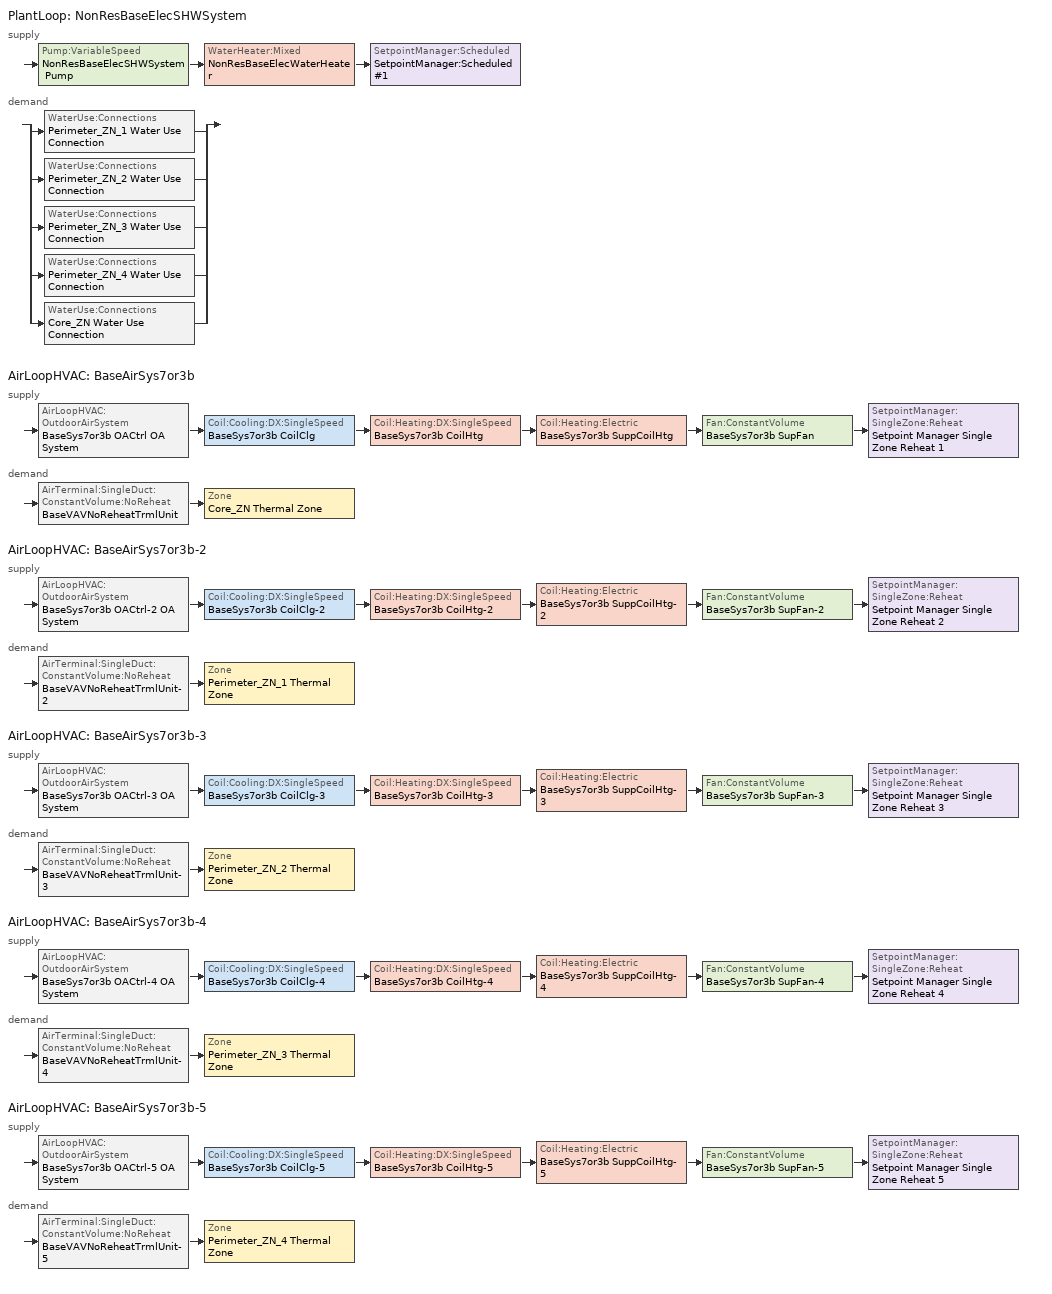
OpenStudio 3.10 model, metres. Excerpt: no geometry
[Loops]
PlantLoop 'NonResBaseElecSHWSystem'
 supply: Pump:VariableSpeed 'NonResBaseElecSHWSystem Pump' > WaterHeater:Mixed 'NonResBaseElecWaterHeater' > SetpointManager:Scheduled 'SetpointManager:Scheduled #1'
 demand: split
  | WaterUse:Connections 'Perimeter_ZN_1 Water Use Connection'
  | WaterUse:Connections 'Perimeter_ZN_2 Water Use Connection'
  | WaterUse:Connections 'Perimeter_ZN_3 Water Use Connection'
  | WaterUse:Connections 'Perimeter_ZN_4 Water Use Connection'
  | WaterUse:Connections 'Core_ZN Water Use Connection'
AirLoopHVAC 'BaseAirSys7or3b'
 supply: AirLoopHVAC:OutdoorAirSystem 'BaseSys7or3b OACtrl OA System' > Coil:Cooling:DX:SingleSpeed 'BaseSys7or3b CoilClg' > Coil:Heating:DX:SingleSpeed 'BaseSys7or3b CoilHtg' > Coil:Heating:Electric 'BaseSys7or3b SuppCoilHtg' > Fan:ConstantVolume 'BaseSys7or3b SupFan' > SetpointManager:SingleZone:Reheat 'Setpoint Manager Single Zone Reheat 1'
 demand: AirTerminal:SingleDuct:ConstantVolume:NoReheat 'BaseVAVNoReheatTrmlUnit' > Zone 'Core_ZN Thermal Zone'
AirLoopHVAC 'BaseAirSys7or3b-2'
 supply: AirLoopHVAC:OutdoorAirSystem 'BaseSys7or3b OACtrl-2 OA System' > Coil:Cooling:DX:SingleSpeed 'BaseSys7or3b CoilClg-2' > Coil:Heating:DX:SingleSpeed 'BaseSys7or3b CoilHtg-2' > Coil:Heating:Electric 'BaseSys7or3b SuppCoilHtg-2' > Fan:ConstantVolume 'BaseSys7or3b SupFan-2' > SetpointManager:SingleZone:Reheat 'Setpoint Manager Single Zone Reheat 2'
 demand: AirTerminal:SingleDuct:ConstantVolume:NoReheat 'BaseVAVNoReheatTrmlUnit-2' > Zone 'Perimeter_ZN_1 Thermal Zone'
AirLoopHVAC 'BaseAirSys7or3b-3'
 supply: AirLoopHVAC:OutdoorAirSystem 'BaseSys7or3b OACtrl-3 OA System' > Coil:Cooling:DX:SingleSpeed 'BaseSys7or3b CoilClg-3' > Coil:Heating:DX:SingleSpeed 'BaseSys7or3b CoilHtg-3' > Coil:Heating:Electric 'BaseSys7or3b SuppCoilHtg-3' > Fan:ConstantVolume 'BaseSys7or3b SupFan-3' > SetpointManager:SingleZone:Reheat 'Setpoint Manager Single Zone Reheat 3'
 demand: AirTerminal:SingleDuct:ConstantVolume:NoReheat 'BaseVAVNoReheatTrmlUnit-3' > Zone 'Perimeter_ZN_2 Thermal Zone'
AirLoopHVAC 'BaseAirSys7or3b-4'
 supply: AirLoopHVAC:OutdoorAirSystem 'BaseSys7or3b OACtrl-4 OA System' > Coil:Cooling:DX:SingleSpeed 'BaseSys7or3b CoilClg-4' > Coil:Heating:DX:SingleSpeed 'BaseSys7or3b CoilHtg-4' > Coil:Heating:Electric 'BaseSys7or3b SuppCoilHtg-4' > Fan:ConstantVolume 'BaseSys7or3b SupFan-4' > SetpointManager:SingleZone:Reheat 'Setpoint Manager Single Zone Reheat 4'
 demand: AirTerminal:SingleDuct:ConstantVolume:NoReheat 'BaseVAVNoReheatTrmlUnit-4' > Zone 'Perimeter_ZN_3 Thermal Zone'
AirLoopHVAC 'BaseAirSys7or3b-5'
 supply: AirLoopHVAC:OutdoorAirSystem 'BaseSys7or3b OACtrl-5 OA System' > Coil:Cooling:DX:SingleSpeed 'BaseSys7or3b CoilClg-5' > Coil:Heating:DX:SingleSpeed 'BaseSys7or3b CoilHtg-5' > Coil:Heating:Electric 'BaseSys7or3b SuppCoilHtg-5' > Fan:ConstantVolume 'BaseSys7or3b SupFan-5' > SetpointManager:SingleZone:Reheat 'Setpoint Manager Single Zone Reheat 5'
 demand: AirTerminal:SingleDuct:ConstantVolume:NoReheat 'BaseVAVNoReheatTrmlUnit-5' > Zone 'Perimeter_ZN_4 Thermal Zone'
[Sizing:Zone] Zone Cooling Design Supply Air Temperature Input Method=TemperatureDifference; Zone Cooling Design Supply Air Temperature {C}=14; Zone Cooling Design Supply Air Temperature Difference {deltaC}=11.1111; Zone Heating Design Supply Air Temperature Input Method=TemperatureDifference; Zone Heating Design Supply Air Temperature {C}=40; Zone Heating Design Supply Air Temperature Difference {deltaC}=13.8889; Zone Cooling Design Supply Air Humidity Ratio {kg-H2O/kg-air}=0.0085; Zone Heating Design Supply Air Humidity Ratio {kg-H2O/kg-air}=0.008; Zone Heating Sizing Factor=1; Zone Cooling Sizing Factor=1; Cooling Design Air Flow Method=DesignDay; Cooling Minimum Air Flow per Zone Floor Area {m3/s-m2}=0; Cooling Minimum Air Flow {m3/s}=0; Cooling Minimum Air Flow Fraction=0; Heating Design Air Flow Method=DesignDay; Heating Maximum Air Flow per Zone Floor Area {m3/s-m2}=0; Heating Maximum Air Flow {m3/s}=0; Heating Maximum Air Flow Fraction=0; Account for Dedicated Outdoor Air System=No; Dedicated Outdoor Air System Control Strategy=NeutralSupplyAir; Dedicated Outdoor Air Low Setpoint Temperature for Design {C}=autosize; Dedicated Outdoor Air High Setpoint Temperature for Design {C}=autosize; Zone Load Sizing Method=Sensible Load Only No Latent Load; Zone Latent Cooling Design Supply Air Humidity Ratio Input Method=HumidityRatioDifference; Zone Cooling Design Supply Air Humidity Ratio Difference {kgWater/kgDryAir}=0.005; Zone Latent Heating Design Supply Air Humidity Ratio Input Method=HumidityRatioDifference; Zone Humidification Design Supply Air Humidity Ratio Difference {kgWater/kgDryAir}=0.005; Sizing Option=Coincident
Core_ZN Thermal Zone; Perimeter_ZN_1 Thermal Zone; Perimeter_ZN_2 Thermal Zone; Perimeter_ZN_3 Thermal Zone; Perimeter_ZN_4 Thermal Zone
[Zone equipment]
Core_ZN Thermal Zone: BaseVAVNoReheatTrmlUnit
Perimeter_ZN_1 Thermal Zone: BaseVAVNoReheatTrmlUnit-2
Perimeter_ZN_2 Thermal Zone: BaseVAVNoReheatTrmlUnit-3
Perimeter_ZN_3 Thermal Zone: BaseVAVNoReheatTrmlUnit-4
Perimeter_ZN_4 Thermal Zone: BaseVAVNoReheatTrmlUnit-5
[PlantLoop]
NonResBaseElecSHWSystem: Glycol Concentration=0; Plant Loop Volume {m3}=Autocalculate; Load Distribution Scheme=Optimal
[Sizing:Plant]
NonResBaseElecSHWSystem: Loop Type=Heating; Design Loop Exit Temperature {C}=57.2222; Loop Design Temperature Difference {deltaC}=44.4444; Sizing Option=NonCoincident; Zone Timesteps in Averaging Window=1; Coincident Sizing Factor Mode=None
[WaterHeater:Mixed]
NonResBaseElecWaterHeater: Tank Volume {m3}=0.113542; Setpoint Temperature Schedule=NonResBaseElecWaterHeater Setpoint Temp; Deadband Temperature Difference {deltaC}=2; Maximum Temperature Limit {C}=82.22; Heater Control Type=Cycle; Heater Maximum Capacity {W}=8742.43; Heater Fuel Type=Electricity; Heater Thermal Efficiency=1; Off Cycle Parasitic Fuel Consumption Rate {W}=0; Off Cycle Parasitic Fuel Type=NaturalGas; Off Cycle Parasitic Heat Fraction to Tank=0.8; On Cycle Parasitic Fuel Consumption Rate {W}=0; On Cycle Parasitic Fuel Type=NaturalGas; Ambient Temperature Indicator=Schedule; Ambient Temperature Schedule=NonResBaseElecWaterHeater Ambient Temperature; Off Cycle Loss Coefficient to Ambient Temperature {W/K}=0.731405; On Cycle Loss Coefficient to Ambient Temperature {W/K}=0.731405; Use Side Effectiveness=1; Source Side Effectiveness=1; Use Side Design Flow Rate {m3/s}=autosize; Source Side Design Flow Rate {m3/s}=autosize; Indirect Water Heating Recovery Time {hr}=1.5; Source Side Flow Control Mode=IndirectHeatPrimarySetpoint
[WaterHeater:Sizing]
NonResBaseElecWaterHeater: Design Mode=PeakDraw; Time Storage Can Meet Peak Draw {hr}=0.538503; Time for Tank Recovery {hr}=0; Nominal Tank Volume for Autosizing Plant Connections {m3}=1
[Pump:VariableSpeed]
NonResBaseElecSHWSystem Pump: Rated Pump Head {Pa}=0; Pump Control Type=Intermittent; Skin Loss Radiative Fraction=0.5; Design Power Sizing Method=PowerPerFlowPerPressure; Design Electric Power per Unit Flow Rate {W/(m3/s)}=348701.1; Design Shaft Power per Unit Flow Rate per Unit Head {W-s/m3-Pa}=1.28205; Design Minimum Flow Rate Fraction=0
[SetpointManager:Scheduled]
SetpointManager:Scheduled #1: Control Variable=Temperature; Schedule=NonResBaseElecSHWSystem Supply Temp Schedule; Setpoint Node or NodeList=NonResBaseElecSHWSystem Supply Mixer Outlet Node
[WaterUse:Connections] Drain Water Heat Exchanger Type=None; Drain Water Heat Exchanger Destination=Plant
Name | Water Use Equipment Name 1
Perimeter_ZN_1 Water Use Connection | Perimeter_ZN_1 Water Use Equipment
Perimeter_ZN_2 Water Use Connection | Perimeter_ZN_2 Water Use Equipment
Perimeter_ZN_3 Water Use Connection | Perimeter_ZN_3 Water Use Equipment
Perimeter_ZN_4 Water Use Connection | Perimeter_ZN_4 Water Use Equipment
Core_ZN Water Use Connection | Core_ZN Water Use Equipment
[WaterUse:Equipment:Definition]
Name | Peak Flow Rate {m3/s} | Target Temperature Schedule
Perimeter_ZN_1 Water Use Definition | 1.15565e-06 | Perimeter_ZN_1 Target SHW Temp
Perimeter_ZN_2 Water Use Definition | 6.85549e-07 | Perimeter_ZN_2 Target SHW Temp
Perimeter_ZN_3 Water Use Definition | 1.15565e-06 | Perimeter_ZN_3 Target SHW Temp
Perimeter_ZN_4 Water Use Definition | 6.85549e-07 | Perimeter_ZN_4 Target SHW Temp
Core_ZN Water Use Definition | 1.52448e-06 | Core_ZN Target SHW Temp
[WaterUse:Equipment] Flow Rate Fraction Schedule=OfficeServiceHotWater
Name | Water Use Equipment Definition
Perimeter_ZN_1 Water Use Equipment | Perimeter_ZN_1 Water Use Definition
Perimeter_ZN_2 Water Use Equipment | Perimeter_ZN_2 Water Use Definition
Perimeter_ZN_3 Water Use Equipment | Perimeter_ZN_3 Water Use Definition
Perimeter_ZN_4 Water Use Equipment | Perimeter_ZN_4 Water Use Definition
Core_ZN Water Use Equipment | Core_ZN Water Use Definition
[AirLoopHVAC] Availability Schedule=OfficeHVACAvail; Design Return Air Flow Fraction of Supply Air Flow=1
Name | Design Supply Air Flow Rate {m3/s}
BaseAirSys7or3b | 0.514508
BaseAirSys7or3b-2 | 0.504616
BaseAirSys7or3b-3 | 0.288357
BaseAirSys7or3b-4 | 0.417536
BaseAirSys7or3b-5 | 0.328137
[Sizing:System] Central Heating Maximum System Air Flow Ratio=1; Preheat Design Temperature {C}=5.68434e-14; Preheat Design Humidity Ratio {kg-H2O/kg-Air}=0; Precool Design Temperature {C}=5.68434e-14; Precool Design Humidity Ratio {kg-H2O/kg-Air}=0; Central Cooling Design Supply Air Temperature {C}=12.7778; Central Heating Design Supply Air Temperature {C}=35; Sizing Option=NonCoincident; 100% Outdoor Air in Cooling=No; 100% Outdoor Air in Heating=No; Central Cooling Design Supply Air Humidity Ratio {kg-H2O/kg-Air}=0.0085; Central Heating Design Supply Air Humidity Ratio {kg-H2O/kg-Air}=0.008; Zone Maximum Outdoor Air Fraction=1; Cooling Supply Air Flow Rate Per Floor Area {m3/s-m2}=0.00996765; Cooling Fraction of Autosized Cooling Supply Air Flow Rate=1; Cooling Supply Air Flow Rate Per Unit Cooling Capacity {m3/s-W}=3.94755e-05; Heating Supply Air Flow Rate Per Floor Area {m3/s-m2}=0.00996765; Heating Fraction of Autosized Heating Supply Air Flow Rate=1; Heating Fraction of Autosized Cooling Supply Air Flow Rate=1; Heating Supply Air Flow Rate Per Unit Heating Capacity {m3/s-W}=3.15882e-05; Cooling Design Capacity Method=CoolingDesignCapacity; Cooling Design Capacity {W}=autosize; Cooling Design Capacity Per Floor Area {W/m2}=234.7; Fraction of Autosized Cooling Design Capacity=1; Heating Design Capacity Method=HeatingDesignCapacity; Heating Design Capacity {W}=autosize; Heating Design Capacity Per Floor Area {W/m2}=157; Fraction of Autosized Heating Design Capacity=1; Central Cooling Capacity Control Method=OnOff; Occupant Diversity=autosize
BaseAirSys7or3b; BaseAirSys7or3b-2; BaseAirSys7or3b-3; BaseAirSys7or3b-4; BaseAirSys7or3b-5
[Fan:ConstantVolume] Availability Schedule=Always On Discrete; Fan Total Efficiency=0.55575; Pressure Rise {Pa}=874.177; Motor Efficiency=0.855; Motor In Airstream Fraction=1
Name | Maximum Flow Rate {m3/s}
BaseSys7or3b SupFan | 0.514508
BaseSys7or3b SupFan-2 | 0.504616
BaseSys7or3b SupFan-3 | 0.288357
BaseSys7or3b SupFan-4 | 0.417536
BaseSys7or3b SupFan-5 | 0.328137
[Coil:Heating:Electric]
Name | Availability Schedule | Nominal Capacity {W}
BaseSys7or3b SuppCoilHtg | BaseSys7or3b SuppCoilHtg AvailSch | 8450.79
BaseSys7or3b SuppCoilHtg-2 | BaseSys7or3b SuppCoilHtg-2 AvailSch | 7504.7
BaseSys7or3b SuppCoilHtg-3 | BaseSys7or3b SuppCoilHtg-3 AvailSch | 4348.21
BaseSys7or3b SuppCoilHtg-4 | BaseSys7or3b SuppCoilHtg-4 AvailSch | 6681.02
BaseSys7or3b SuppCoilHtg-5 | BaseSys7or3b SuppCoilHtg-5 AvailSch | 4724.33
[Coil:Heating:DX:SingleSpeed] Availability Schedule=Always On Discrete; Rated COP {W/W}=3.52162; Rated Supply Fan Power Per Volume Flow Rate 2017 {W/(m3/s)}=773.3; Rated Supply Fan Power Per Volume Flow Rate 2023 {W/(m3/s)}=934.4; Total Heating Capacity Function of Temperature Curve=CoilHtgHPQRatio_fToadbSI; Total Heating Capacity Function of Flow Fraction Curve=CoilHtgHPQRatio_fCFMRatio; Energy Input Ratio Function of Temperature Curve=CoilHtgHPEIRRatio_fToadbSI; Energy Input Ratio Function of Flow Fraction Curve=CoilHtgHPEIRRatio_fCFMRatio; Part Load Fraction Correlation Curve=CoilHtgHPEIRRatio_fQFrac; Minimum Outdoor Dry-Bulb Temperature for Compressor Operation {C}=-8.33333; Maximum Outdoor Dry-Bulb Temperature for Defrost Operation {C}=4.44444; Maximum Outdoor Dry-Bulb Temperature for Crankcase Heater Operation {C}=10; Defrost Strategy=ReverseCycle; Defrost Control=Timed; Defrost Time Period Fraction=0.058333; Resistive Defrost Heater Capacity {W}=2000
Name | Rated Total Heating Capacity {W} | Rated Air Flow Rate {m3/s} | Defrost Energy Input Ratio Function of Temperature Curve | Crankcase Heater Capacity {W}
BaseSys7or3b CoilHtg | 9447.73 | 0.514508 | BaseSys7or3b CoilHtg Defrost Curve | 25.7479
BaseSys7or3b CoilHtg-2 | 9443.28 | 0.504616 | BaseSys7or3b CoilHtg-2 Defrost Curve | 25.7357
BaseSys7or3b CoilHtg-3 | 5437.11 | 0.288357 | BaseSys7or3b CoilHtg-3 Defrost Curve | 14.8177
BaseSys7or3b CoilHtg-4 | 7667.06 | 0.417536 | BaseSys7or3b CoilHtg-4 Defrost Curve | 20.8951
BaseSys7or3b CoilHtg-5 | 6697.44 | 0.328137 | BaseSys7or3b CoilHtg-5 Defrost Curve | 18.2525
[Coil:Cooling:DX:SingleSpeed] Availability Schedule=Always On Discrete; Rated Sensible Heat Ratio=autosize; Rated COP {W/W}=4.07563; Rated Evaporator Fan Power Per Volume Flow Rate 2017 {W/(m3/s)}=773.3; Rated Evaporator Fan Power Per Volume Flow Rate 2023 {W/(m3/s)}=934.4; Total Cooling Capacity Function of Temperature Curve=CoilClgDXQRatio_fTwbToadbSI; Total Cooling Capacity Function of Flow Fraction Curve=CoilClgDXSnglQRatio_fCFMRatio; Energy Input Ratio Function of Flow Fraction Curve=CoilClgDXSnglEIRRatio_fCFMRatio; Part Load Fraction Correlation Curve=CoilClgDXSEEREIRRatio_fQFrac; Minimum Outdoor Dry-Bulb Temperature for Compressor Operation {C}=-25; Nominal Time for Condensate Removal to Begin {s}=0; Ratio of Initial Moisture Evaporation Rate and Steady State Latent Capacity=0; Maximum Cycling Rate {cycles/hr}=0; Latent Capacity Time Constant {s}=0; Condenser Type=AirCooled; Evaporative Condenser Effectiveness=0.9; Evaporative Condenser Air Flow Rate {m3/s}=autosize; Evaporative Condenser Pump Rated Power Consumption {W}=autosize; Crankcase Heater Capacity {W}=0; Maximum Outdoor Dry-Bulb Temperature for Crankcase Heater Operation {C}=10; Basin Heater Capacity {W/K}=0; Basin Heater Setpoint Temperature {C}=2
Name | Rated Total Cooling Capacity {W} | Rated Air Flow Rate {m3/s} | Energy Input Ratio Function of Temperature Curve
BaseSys7or3b CoilClg | 9447.73 | 0.514508 | CoilClgDXSEEREIR_fTwbToadbSI
BaseSys7or3b CoilClg-2 | 9443.28 | 0.504616 | CoilClgDXSEEREIR_fTwbToadbSI-2
BaseSys7or3b CoilClg-3 | 5437.11 | 0.288357 | CoilClgDXSEEREIR_fTwbToadbSI-3
BaseSys7or3b CoilClg-4 | 7667.06 | 0.417536 | CoilClgDXSEEREIR_fTwbToadbSI-4
BaseSys7or3b CoilClg-5 | 6697.44 | 0.328137 | CoilClgDXSEEREIR_fTwbToadbSI-5
[Controller:OutdoorAir] Minimum Outdoor Air Flow Rate {m3/s}=0; Maximum Outdoor Air Flow Rate {m3/s}=Autosize; Economizer Control Type=NoEconomizer; Economizer Control Action Type=ModulateFlow; Economizer Maximum Limit Enthalpy {J/kg}=64000; Lockout Type=NoLockout; Minimum Limit Type=FixedMinimum; High Humidity Control=No; High Humidity Outdoor Air Flow Ratio=1; Control High Indoor Humidity Based on Outdoor Humidity Ratio=Yes; Heat Recovery Bypass Control Type=BypassWhenWithinEconomizerLimits; Economizer Operation Staging=InterlockedWithMechanicalCooling
Name | Minimum Outdoor Air Schedule | Controller Mechanical Ventilation
BaseSys7or3b OACtrl | BaseSys7or3b OACtrl Schedule | BaseSys7or3b OACtrl Mech Vent Controller
BaseSys7or3b OACtrl-2 | BaseSys7or3b OACtrl-2 Schedule | BaseSys7or3b OACtrl-2 Mech Vent Controller
BaseSys7or3b OACtrl-3 | BaseSys7or3b OACtrl-3 Schedule | BaseSys7or3b OACtrl-3 Mech Vent Controller
BaseSys7or3b OACtrl-4 | BaseSys7or3b OACtrl-4 Schedule | BaseSys7or3b OACtrl-4 Mech Vent Controller
BaseSys7or3b OACtrl-5 | BaseSys7or3b OACtrl-5 Schedule | BaseSys7or3b OACtrl-5 Mech Vent Controller
[Controller:MechanicalVentilation] Availability Schedule=Always On Discrete
BaseSys7or3b OACtrl Mech Vent Controller; BaseSys7or3b OACtrl-2 Mech Vent Controller; BaseSys7or3b OACtrl-3 Mech Vent Controller; BaseSys7or3b OACtrl-4 Mech Vent Controller; BaseSys7or3b OACtrl-5 Mech Vent Controller
[AirLoopHVAC:OutdoorAirSystem]
Name | Controller
BaseSys7or3b OACtrl OA System | BaseSys7or3b OACtrl
BaseSys7or3b OACtrl-2 OA System | BaseSys7or3b OACtrl-2
BaseSys7or3b OACtrl-3 OA System | BaseSys7or3b OACtrl-3
BaseSys7or3b OACtrl-4 OA System | BaseSys7or3b OACtrl-4
BaseSys7or3b OACtrl-5 OA System | BaseSys7or3b OACtrl-5
[SetpointManager:SingleZone:Reheat] Minimum Supply Air Temperature {C}=-99; Maximum Supply Air Temperature {C}=99
Name | Control Zone | Setpoint Node or NodeList
Setpoint Manager Single Zone Reheat 1 | Core_ZN Thermal Zone | BaseSys7or3b SupFan Outlet Node
Setpoint Manager Single Zone Reheat 2 | Perimeter_ZN_1 Thermal Zone | BaseSys7or3b SupFan-2 Outlet Node
Setpoint Manager Single Zone Reheat 3 | Perimeter_ZN_2 Thermal Zone | BaseSys7or3b SupFan-3 Outlet Node
Setpoint Manager Single Zone Reheat 4 | Perimeter_ZN_3 Thermal Zone | BaseSys7or3b SupFan-4 Outlet Node
Setpoint Manager Single Zone Reheat 5 | Perimeter_ZN_4 Thermal Zone | BaseSys7or3b SupFan-5 Outlet Node
[AirTerminal:SingleDuct:ConstantVolume:NoReheat] Availability Schedule=Always On Discrete
Name | Maximum Air Flow Rate {m3/s}
BaseVAVNoReheatTrmlUnit | 0.514508
BaseVAVNoReheatTrmlUnit-2 | 0.504616
BaseVAVNoReheatTrmlUnit-3 | 0.288357
BaseVAVNoReheatTrmlUnit-4 | 0.417536
BaseVAVNoReheatTrmlUnit-5 | 0.328137
[Curve:Biquadratic]
Name | Coefficient1 Constant | Coefficient2 x | Coefficient3 x**2 | Coefficient4 y | Coefficient5 y**2 | Coefficient6 x*y | Minimum Value of x | Maximum Value of x | Minimum Value of y | Maximum Value of y
CoilClgDXQRatio_fTwbToadbSI | 0.86779 | 0.014245 | 0.000554 | -0.007569 | 3.2e-05 | -0.000191 | 13.89 | 25 | 23.89 | 46.11
BaseSys7or3b CoilHtg Defrost Curve; BaseSys7or3b CoilHtg-2 Defrost Curve; BaseSys7or3b CoilHtg-3 Defrost Curve; BaseSys7or3b CoilHtg-4 Defrost Curve; BaseSys7or3b CoilHtg-5 Defrost Curve | 1 | 0 | 0 | 0 | 0 | 0 | 0 | 1 | 0 | 1
[Curve:Cubic]
Name | Coefficient1 Constant | Coefficient2 x | Coefficient3 x**2 | Coefficient4 x**3 | Minimum Value of x | Maximum Value of x | Minimum Curve Output | Maximum Curve Output
CoilClgDXSEEREIRRatio_fQFrac | 1 | 0 | 0 | 0 | 0.7 | 1
CoilHtgHPQRatio_fToadbSI | 0.729009 | 0.031928 | 0.000136 | -9e-06 | 0 | 10 | 0.17 | 1.05
CoilHtgHPEIRRatio_fToadbSI | 1.21829 | -0.036117 | 0.00142 | -2.7e-05 | 0 | 10 | 0.97 | 3.18
[Curve:Quadratic] Minimum Value of x=0
Name | Coefficient1 Constant | Coefficient2 x | Coefficient3 x**2 | Maximum Value of x | Minimum Curve Output | Maximum Curve Output
CoilClgDXSnglQRatio_fCFMRatio | 0.8 | 0.2 | 0 | 100 | 0.8
CoilClgDXSnglEIRRatio_fCFMRatio | 1.156 | -0.1816 | 0.0256 | 100
CoilHtgHPQRatio_fCFMRatio | 0.84 | 0.16 | 0 | 100 | 0.84
CoilHtgHPEIRRatio_fQFrac | 0.85 | 0.15 | 0 | 1 | 0.85 | 1
CoilHtgHPEIRRatio_fCFMRatio | 1.3824 | -0.4336 | 0.0512 | 1
[Table:MultiVariableLookup]
CoilClgDXSEEREIR_fTwbToadbSI; CoilClgDXSEEREIR_fTwbToadbSI-2; CoilClgDXSEEREIR_fTwbToadbSI-3; CoilClgDXSEEREIR_fTwbToadbSI-4; CoilClgDXSEEREIR_fTwbToadbSI-5: EvaluateCurveToLimits, BiQuadratic, 1, Temperature, Temperature, Dimensionless, 2, 19.44, 35, 1, 19.44, 27.78, 0.78414, 19.44, 43.33, 1.21791, 13.89, 35, 1.16301, 13.89, 27.78, 0.916875, 13.89, 43.33, 1.41138, 25, 35, 0.884805, 25, 27.78, 0.690413, 25, 43.33, 1.08116
[Schedule:Day]
OnDay; AllOnHVACAvailDay; BaseSys7or3b OACtrl Schedule Week 1 Summer; BaseSys7or3b OACtrl Schedule Week 1 Winter; BaseSys7or3b OACtrl-2 Schedule Week 1 Summer; BaseSys7or3b OACtrl-2 Schedule Week 1 Winter; BaseSys7or3b OACtrl-3 Schedule Week 1 Summer; BaseSys7or3b OACtrl-3 Schedule Week 1 Winter; BaseSys7or3b OACtrl-4 Schedule Week 1 Summer; BaseSys7or3b OACtrl-4 Schedule Week 1 Winter; BaseSys7or3b OACtrl-5 Schedule Week 1 Summer; BaseSys7or3b OACtrl-5 Schedule Week 1 Winter: 1, 0, 1, 2, 0, 1, 3, 0, 1, 4, 0, 1, 5, 0, 1, 6, 0, 1, 7, 0, 1, 8, 0, 1, 9, 0, 1, 10, 0, 1, 11, 0, 1, 12, 0, 1, 13, 0, 1, 14, 0, 1, 15, 0, 1, 16, 0, 1, 17, 0, 1, 18, 0, 1, 19, 0, 1, 20, 0, 1, 21, 0, 1, 22, 0, 1, 23, 0, 1, 24, 0, 1
OffDay; OfficeHVACAvailSun; BaseSys7or3b OACtrl Schedule Week 1 Sunday; BaseSys7or3b OACtrl Schedule Week 1 Holiday; BaseSys7or3b OACtrl Schedule Week 1 Custom 1; BaseSys7or3b OACtrl Schedule Week 1 Custom 2; BaseSys7or3b OACtrl-2 Schedule Week 1 Sunday; BaseSys7or3b OACtrl-2 Schedule Week 1 Holiday; BaseSys7or3b OACtrl-2 Schedule Week 1 Custom 1; BaseSys7or3b OACtrl-2 Schedule Week 1 Custom 2; BaseSys7or3b OACtrl-3 Schedule Week 1 Sunday; BaseSys7or3b OACtrl-3 Schedule Week 1 Holiday; BaseSys7or3b OACtrl-3 Schedule Week 1 Custom 1; BaseSys7or3b OACtrl-3 Schedule Week 1 Custom 2; BaseSys7or3b OACtrl-4 Schedule Week 1 Sunday; BaseSys7or3b OACtrl-4 Schedule Week 1 Holiday; BaseSys7or3b OACtrl-4 Schedule Week 1 Custom 1; BaseSys7or3b OACtrl-4 Schedule Week 1 Custom 2; BaseSys7or3b OACtrl-5 Schedule Week 1 Sunday; BaseSys7or3b OACtrl-5 Schedule Week 1 Holiday; BaseSys7or3b OACtrl-5 Schedule Week 1 Custom 1; BaseSys7or3b OACtrl-5 Schedule Week 1 Custom 2: 1, 0, 0, 2, 0, 0, 3, 0, 0, 4, 0, 0, 5, 0, 0, 6, 0, 0, 7, 0, 0, 8, 0, 0, 9, 0, 0, 10, 0, 0, 11, 0, 0, 12, 0, 0, 13, 0, 0, 14, 0, 0, 15, 0, 0, 16, 0, 0, 17, 0, 0, 18, 0, 0, 19, 0, 0, 20, 0, 0, 21, 0, 0, 22, 0, 0, 23, 0, 0, 24, 0, 0
OfficeServiceHotWaterSun: 1, 0, 0.04, 2, 0, 0.04, 3, 0, 0.04, 4, 0, 0.04, 5, 0, 0.04, 6, 0, 0.07, 7, 0, 0.04, 8, 0, 0.04, 9, 0, 0.04, 10, 0, 0.04, 11, 0, 0.04, 12, 0, 0.06, 13, 0, 0.06, 14, 0, 0.09, 15, 0, 0.06, 16, 0, 0.04, 17, 0, 0.04, 18, 0, 0.04, 19, 0, 0.04, 20, 0, 0.04, 21, 0, 0.04, 22, 0, 0.07, 23, 0, 0.04, 24, 0, 0.04
OfficeServiceHotWaterWD: 1, 0, 0.05, 2, 0, 0.05, 3, 0, 0.05, 4, 0, 0.05, 5, 0, 0.05, 6, 0, 0.08, 7, 0, 0.07, 8, 0, 0.19, 9, 0, 0.35, 10, 0, 0.38, 11, 0, 0.39, 12, 0, 0.47, 13, 0, 0.57, 14, 0, 0.54, 15, 0, 0.34, 16, 0, 0.33, 17, 0, 0.44, 18, 0, 0.26, 19, 0, 0.21, 20, 0, 0.15, 21, 0, 0.17, 22, 0, 0.08, 23, 0, 0.05, 24, 0, 0.05
OfficeServiceHotWaterSat: 1, 0, 0.05, 2, 0, 0.05, 3, 0, 0.05, 4, 0, 0.05, 5, 0, 0.05, 6, 0, 0.08, 7, 0, 0.07, 8, 0, 0.11, 9, 0, 0.15, 10, 0, 0.21, 11, 0, 0.19, 12, 0, 0.23, 13, 0, 0.2, 14, 0, 0.19, 15, 0, 0.15, 16, 0, 0.12, 17, 0, 0.14, 18, 0, 0.07, 19, 0, 0.07, 20, 0, 0.07, 21, 0, 0.07, 22, 0, 0.09, 23, 0, 0.05, 24, 0, 0.05
OfficeHVACAvailWD; BaseSys7or3b OACtrl Schedule Week 1 Monday; BaseSys7or3b OACtrl Schedule Week 1 Tuesday; BaseSys7or3b OACtrl Schedule Week 1 Wednesday; BaseSys7or3b OACtrl Schedule Week 1 Thursday; BaseSys7or3b OACtrl Schedule Week 1 Friday; BaseSys7or3b OACtrl-2 Schedule Week 1 Monday; BaseSys7or3b OACtrl-2 Schedule Week 1 Tuesday; BaseSys7or3b OACtrl-2 Schedule Week 1 Wednesday; BaseSys7or3b OACtrl-2 Schedule Week 1 Thursday; BaseSys7or3b OACtrl-2 Schedule Week 1 Friday; BaseSys7or3b OACtrl-3 Schedule Week 1 Monday; BaseSys7or3b OACtrl-3 Schedule Week 1 Tuesday; BaseSys7or3b OACtrl-3 Schedule Week 1 Wednesday; BaseSys7or3b OACtrl-3 Schedule Week 1 Thursday; BaseSys7or3b OACtrl-3 Schedule Week 1 Friday; BaseSys7or3b OACtrl-4 Schedule Week 1 Monday; BaseSys7or3b OACtrl-4 Schedule Week 1 Tuesday; BaseSys7or3b OACtrl-4 Schedule Week 1 Wednesday; BaseSys7or3b OACtrl-4 Schedule Week 1 Thursday; BaseSys7or3b OACtrl-4 Schedule Week 1 Friday; BaseSys7or3b OACtrl-5 Schedule Week 1 Monday; BaseSys7or3b OACtrl-5 Schedule Week 1 Tuesday; BaseSys7or3b OACtrl-5 Schedule Week 1 Wednesday; BaseSys7or3b OACtrl-5 Schedule Week 1 Thursday; BaseSys7or3b OACtrl-5 Schedule Week 1 Friday: 1, 0, 0, 2, 0, 0, 3, 0, 0, 4, 0, 0, 5, 0, 0, 6, 0, 1, 7, 0, 1, 8, 0, 1, 9, 0, 1, 10, 0, 1, 11, 0, 1, 12, 0, 1, 13, 0, 1, 14, 0, 1, 15, 0, 1, 16, 0, 1, 17, 0, 1, 18, 0, 1, 19, 0, 1, 20, 0, 1, 21, 0, 1, 22, 0, 1, 23, 0, 1, 24, 0, 1
OfficeHVACAvailSat; BaseSys7or3b OACtrl Schedule Week 1 Saturday; BaseSys7or3b OACtrl-2 Schedule Week 1 Saturday; BaseSys7or3b OACtrl-3 Schedule Week 1 Saturday; BaseSys7or3b OACtrl-4 Schedule Week 1 Saturday; BaseSys7or3b OACtrl-5 Schedule Week 1 Saturday: 1, 0, 0, 2, 0, 0, 3, 0, 0, 4, 0, 0, 5, 0, 0, 6, 0, 1, 7, 0, 1, 8, 0, 1, 9, 0, 1, 10, 0, 1, 11, 0, 1, 12, 0, 1, 13, 0, 1, 14, 0, 1, 15, 0, 1, 16, 0, 1, 17, 0, 1, 18, 0, 1, 19, 0, 1, 20, 0, 0, 21, 0, 0, 22, 0, 0, 23, 0, 0, 24, 0, 0
NonResBaseElecWaterHeater Ambient Temperature Day Schedule: 24, 0, 20
NonResBaseElecWaterHeater Setpoint Temp Day Schedule; NonResBaseElecSHWSystem Supply Temp Schedule Day Schedule; Perimeter_ZN_1 Target SHW Temp Default Day; Perimeter_ZN_2 Target SHW Temp Default Day; Perimeter_ZN_3 Target SHW Temp Default Day; Perimeter_ZN_4 Target SHW Temp Default Day; Core_ZN Target SHW Temp Default Day: 24, 0, 57.2222
[Schedule:Week]
OfficeServiceHotWaterWk: OfficeServiceHotWaterSun, OfficeServiceHotWaterWD, OfficeServiceHotWaterWD, OfficeServiceHotWaterWD, OfficeServiceHotWaterWD, OfficeServiceHotWaterWD, OfficeServiceHotWaterSat, OfficeServiceHotWaterSun, OnDay, OffDay, OfficeServiceHotWaterSun, OfficeServiceHotWaterSun
OfficeHVACAvailWk: OfficeHVACAvailSun, OfficeHVACAvailWD, OfficeHVACAvailWD, OfficeHVACAvailWD, OfficeHVACAvailWD, OfficeHVACAvailWD, OfficeHVACAvailSat, OfficeHVACAvailSun, AllOnHVACAvailDay, AllOnHVACAvailDay, OfficeHVACAvailSun, OfficeHVACAvailSun
BaseSys7or3b OACtrl Schedule Week 1: BaseSys7or3b OACtrl Schedule Week 1 Sunday, BaseSys7or3b OACtrl Schedule Week 1 Monday, BaseSys7or3b OACtrl Schedule Week 1 Tuesday, BaseSys7or3b OACtrl Schedule Week 1 Wednesday, BaseSys7or3b OACtrl Schedule Week 1 Thursday, BaseSys7or3b OACtrl Schedule Week 1 Friday, BaseSys7or3b OACtrl Schedule Week 1 Saturday, BaseSys7or3b OACtrl Schedule Week 1 Holiday, BaseSys7or3b OACtrl Schedule Week 1 Summer, BaseSys7or3b OACtrl Schedule Week 1 Winter, BaseSys7or3b OACtrl Schedule Week 1 Custom 1, BaseSys7or3b OACtrl Schedule Week 1 Custom 2
BaseSys7or3b OACtrl-2 Schedule Week 1: BaseSys7or3b OACtrl-2 Schedule Week 1 Sunday, BaseSys7or3b OACtrl-2 Schedule Week 1 Monday, BaseSys7or3b OACtrl-2 Schedule Week 1 Tuesday, BaseSys7or3b OACtrl-2 Schedule Week 1 Wednesday, BaseSys7or3b OACtrl-2 Schedule Week 1 Thursday, BaseSys7or3b OACtrl-2 Schedule Week 1 Friday, BaseSys7or3b OACtrl-2 Schedule Week 1 Saturday, BaseSys7or3b OACtrl-2 Schedule Week 1 Holiday, BaseSys7or3b OACtrl-2 Schedule Week 1 Summer, BaseSys7or3b OACtrl-2 Schedule Week 1 Winter, BaseSys7or3b OACtrl-2 Schedule Week 1 Custom 1, BaseSys7or3b OACtrl-2 Schedule Week 1 Custom 2
BaseSys7or3b OACtrl-3 Schedule Week 1: BaseSys7or3b OACtrl-3 Schedule Week 1 Sunday, BaseSys7or3b OACtrl-3 Schedule Week 1 Monday, BaseSys7or3b OACtrl-3 Schedule Week 1 Tuesday, BaseSys7or3b OACtrl-3 Schedule Week 1 Wednesday, BaseSys7or3b OACtrl-3 Schedule Week 1 Thursday, BaseSys7or3b OACtrl-3 Schedule Week 1 Friday, BaseSys7or3b OACtrl-3 Schedule Week 1 Saturday, BaseSys7or3b OACtrl-3 Schedule Week 1 Holiday, BaseSys7or3b OACtrl-3 Schedule Week 1 Summer, BaseSys7or3b OACtrl-3 Schedule Week 1 Winter, BaseSys7or3b OACtrl-3 Schedule Week 1 Custom 1, BaseSys7or3b OACtrl-3 Schedule Week 1 Custom 2
BaseSys7or3b OACtrl-4 Schedule Week 1: BaseSys7or3b OACtrl-4 Schedule Week 1 Sunday, BaseSys7or3b OACtrl-4 Schedule Week 1 Monday, BaseSys7or3b OACtrl-4 Schedule Week 1 Tuesday, BaseSys7or3b OACtrl-4 Schedule Week 1 Wednesday, BaseSys7or3b OACtrl-4 Schedule Week 1 Thursday, BaseSys7or3b OACtrl-4 Schedule Week 1 Friday, BaseSys7or3b OACtrl-4 Schedule Week 1 Saturday, BaseSys7or3b OACtrl-4 Schedule Week 1 Holiday, BaseSys7or3b OACtrl-4 Schedule Week 1 Summer, BaseSys7or3b OACtrl-4 Schedule Week 1 Winter, BaseSys7or3b OACtrl-4 Schedule Week 1 Custom 1, BaseSys7or3b OACtrl-4 Schedule Week 1 Custom 2
BaseSys7or3b OACtrl-5 Schedule Week 1: BaseSys7or3b OACtrl-5 Schedule Week 1 Sunday, BaseSys7or3b OACtrl-5 Schedule Week 1 Monday, BaseSys7or3b OACtrl-5 Schedule Week 1 Tuesday, BaseSys7or3b OACtrl-5 Schedule Week 1 Wednesday, BaseSys7or3b OACtrl-5 Schedule Week 1 Thursday, BaseSys7or3b OACtrl-5 Schedule Week 1 Friday, BaseSys7or3b OACtrl-5 Schedule Week 1 Saturday, BaseSys7or3b OACtrl-5 Schedule Week 1 Holiday, BaseSys7or3b OACtrl-5 Schedule Week 1 Summer, BaseSys7or3b OACtrl-5 Schedule Week 1 Winter, BaseSys7or3b OACtrl-5 Schedule Week 1 Custom 1, BaseSys7or3b OACtrl-5 Schedule Week 1 Custom 2
[Schedule:Year]
OfficeServiceHotWater: 12, 31, OfficeServiceHotWaterWk
OfficeHVACAvail: 12, 31, OfficeHVACAvailWk
BaseSys7or3b OACtrl Schedule: 12, 31, BaseSys7or3b OACtrl Schedule Week 1
BaseSys7or3b OACtrl-2 Schedule: 12, 31, BaseSys7or3b OACtrl-2 Schedule Week 1
BaseSys7or3b OACtrl-3 Schedule: 12, 31, BaseSys7or3b OACtrl-3 Schedule Week 1
BaseSys7or3b OACtrl-4 Schedule: 12, 31, BaseSys7or3b OACtrl-4 Schedule Week 1
BaseSys7or3b OACtrl-5 Schedule: 12, 31, BaseSys7or3b OACtrl-5 Schedule Week 1
[Schedule:Ruleset]
Name | Default Day Schedule
NonResBaseElecWaterHeater Ambient Temperature | NonResBaseElecWaterHeater Ambient Temperature Day Schedule
NonResBaseElecWaterHeater Setpoint Temp | NonResBaseElecWaterHeater Setpoint Temp Day Schedule
NonResBaseElecSHWSystem Supply Temp Schedule | NonResBaseElecSHWSystem Supply Temp Schedule Day Schedule
Perimeter_ZN_1 Target SHW Temp | Perimeter_ZN_1 Target SHW Temp Default Day
Perimeter_ZN_2 Target SHW Temp | Perimeter_ZN_2 Target SHW Temp Default Day
Perimeter_ZN_3 Target SHW Temp | Perimeter_ZN_3 Target SHW Temp Default Day
Perimeter_ZN_4 Target SHW Temp | Perimeter_ZN_4 Target SHW Temp Default Day
Core_ZN Target SHW Temp | Core_ZN Target SHW Temp Default Day
[Schedule:Constant] Value=1
Always On Discrete; BaseSys7or3b SuppCoilHtg AvailSch; BaseSys7or3b SuppCoilHtg-2 AvailSch; BaseSys7or3b SuppCoilHtg-3 AvailSch; BaseSys7or3b SuppCoilHtg-4 AvailSch; BaseSys7or3b SuppCoilHtg-5 AvailSch
